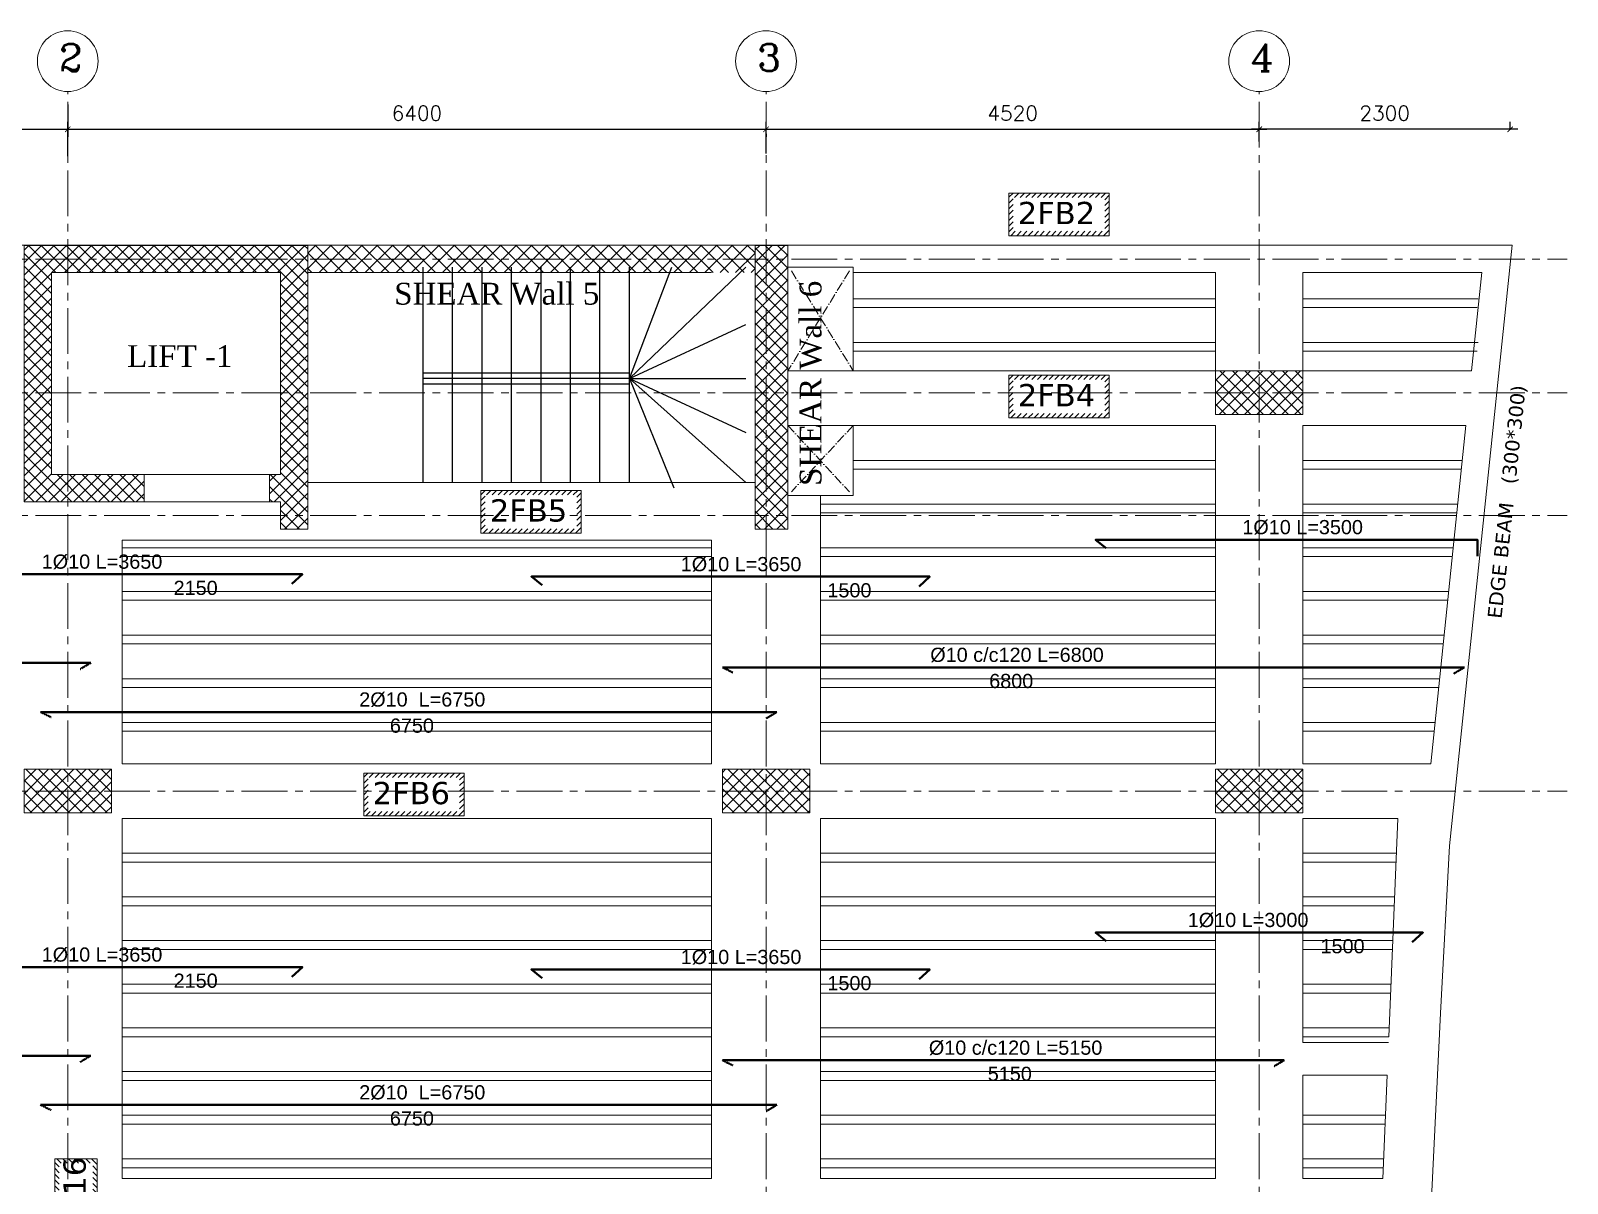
# Model space of a CAD drawing. Header units: inches. Extents: x -26151 to 62940, y -10194 to 246332.
# Drawn here: x 21110 to 22518, y 118992 to 120048 of the extents above; entities that cross this region are included whole.
import ezdxf

# ---------------------------------------------------------------- set-up
doc = ezdxf.new("R2010")
doc.units = ezdxf.units.IN
doc.header["$LTSCALE"] = 0.7
doc.header["$MEASUREMENT"] = 0
for name, pattern in [('ACAD_ISO10W100', [18, 12, -3, 0, -3]), ('CENTER2', [1.125, 0.75, -0.125, 0.125, -0.125]), ('DASHED2', [0.375, 0.25, -0.125])]:
    doc.linetypes.add(name, pattern=pattern)
doc.layers.get('0').update_dxf_attribs({"lineweight": 13})
doc.layers.get('Defpoints').update_dxf_attribs({"lineweight": 5})
for name, color, linetype, lineweight in [('axis', 254, 'ACAD_ISO10W100', 9), ('BEAM', 5, 'Continuous', 0), ('COLUMN', 4, 'Continuous', 20), ('dim', 1, 'Continuous', 25), ('hach', 9, 'Continuous', 9), ('hach 1', 254, 'Continuous', 9), ('hatch', 9, 'Continuous', 9), ('TEXT', 3, 'Continuous', 25), ('top renforcment', 7, 'Continuous', 40)]:
    doc.layers.add(name, color=color, linetype=linetype, lineweight=lineweight)
doc.layers.add('FURNITURE', color=4, linetype='Continuous')
doc.styles.add('100', font='romans.shx', dxfattribs={"height": 13.5})
doc.styles.add('GENERATED_STYLE_4', font='verdanai.ttf')
doc.styles.add('QW', font='times.ttf', dxfattribs={"height": 15})
doc.styles.add('romanc', font='verdana.ttf', dxfattribs={"height": 250})
doc.styles.get("Standard").update_dxf_attribs({"font": 'arial.ttf', "height": 13})
doc.dimstyles.new('abr100', dxfattribs={"dimtxt": 15, "dimasz": 5, "dimexe": 7, "dimexo": 7, "dimgap": 8, "dimtad": 1, "dimdec": 0, "dimlfac": 10, "dimzin": 4, "dimdsep": 46, "dimtxsty": '100', "dimblk": 'ARCHTICK', "dimcen": 0.09, "dimdle": 7, "dimclrd": 1, "dimclre": 8, "dimclrt": 2, "dimadec": 0, "dimazin": 1, "dimtfac": 1, "dimtdec": 0, "dimtix": 1, "dimtofl": 0, "dimtmove": 0, "dimatfit": 3, "dimldrblk": 'ARCHTICK', "dimfxl": 0, "dimtolj": 1, "dimtzin": 0, "dimlwd": -1, "dimlwe": -1, "dimarcsym": 0})
doc.dimstyles.get("Standard").update_dxf_attribs({"dimtxt": 13, "dimasz": 5, "dimexe": 0.18, "dimexo": 0.0625, "dimgap": 6, "dimtad": 1, "dimdec": 0, "dimlfac": 10, "dimzin": 0, "dimdsep": 46, "dimtxsty": 'Standard', "dimblk": 'ARCHTICK', "dimcen": 0.09, "dimse1": 1, "dimse2": 1, "dimclrd": 1, "dimclre": 7, "dimclrt": 3, "dimadec": 0, "dimazin": 0, "dimtfac": 1, "dimtdec": 0, "dimtix": 1, "dimtofl": 0, "dimtmove": 0, "dimatfit": 3, "dimldrblk": 'ARCHTICK', "dimfxl": 0, "dimtolj": 1, "dimtzin": 0, "dimarcsym": 0})
pattern_1 = [(45, (-441416.3075, -142662.6286), (-5.7452426, 5.7452426), []), (135, (-441416.3075, -142662.6286), (-5.7452426, -5.7452426), [])]

# ---------------------------------------------------------------- blocks, each defined once
blk = doc.blocks.new('_ArchTick')
at = {"color": 0, "linetype": 'ByBlock', "lineweight": 0, "const_width": 0.15}
blk.add_lwpolyline([(-0.5, -0.5), (0.5, 0.5)], dxfattribs=at)
blk = doc.blocks.new('*D419')
at = {"layer": 'Defpoints', "color": 0, "transparency": 16777216}
for p in [(21143.9, 119957.4), (20691.9, 119936.5), (21143.9, 119925.7)]:
    blk.add_point(p, dxfattribs=at)
at = {"layer": 'dim', "color": 8, "transparency": 16777216}
for p, q in [((20691.9, 119943.5), (20691.9, 119964.4)), ((21143.9, 119932.7), (21143.9, 119964.4))]:
    blk.add_line(p, q, dxfattribs=at)
at = {"layer": 'dim', "color": 1, "transparency": 16777216}
blk.add_line((20684.9, 119957.4), (21150.9, 119957.4), dxfattribs=at)
at = {"layer": 'dim', "color": 1, "transparency": 16777216, "xscale": 5, "yscale": 5, "zscale": 5, "rotation": 180}
blk.add_blockref('_ArchTick', (20691.9, 119957.4), dxfattribs=at)
at = {"layer": 'dim', "color": 1, "transparency": 16777216, "xscale": 5, "yscale": 5, "zscale": 5}
blk.add_blockref('_ArchTick', (21143.9, 119957.4), dxfattribs=at)
at = {"layer": 'dim', "color": 2, "transparency": 16777216, "insert": (20917.9, 119972.1), "char_height": 13.5, "attachment_point": 5, "style": '100'}
blk.add_mtext('\\A1;4520', dxfattribs=at)
blk = doc.blocks.new('*D420')
at = {"layer": 'Defpoints', "color": 0, "transparency": 16777216}
for p in [(21783.9, 119960.4), (22235.9, 119957.4), (22235.9, 119939.1)]:
    blk.add_point(p, dxfattribs=at)
at = {"layer": 'dim', "color": 8, "transparency": 16777216}
for p, q in [((22235.9, 119946.1), (22235.9, 119964.4)), ((21783.9, 119953.4), (21783.9, 119950.4))]:
    blk.add_line(p, q, dxfattribs=at)
at = {"layer": 'dim', "color": 1, "transparency": 16777216}
blk.add_line((21776.9, 119957.4), (22242.9, 119957.4), dxfattribs=at)
at = {"layer": 'dim', "color": 1, "transparency": 16777216, "xscale": 5, "yscale": 5, "zscale": 5, "rotation": 180}
blk.add_blockref('_ArchTick', (21783.9, 119957.4), dxfattribs=at)
at = {"layer": 'dim', "color": 1, "transparency": 16777216, "xscale": 5, "yscale": 5, "zscale": 5}
blk.add_blockref('_ArchTick', (22235.9, 119957.4), dxfattribs=at)
at = {"layer": 'dim', "color": 2, "transparency": 16777216, "insert": (22009.9, 119972.1), "char_height": 13.5, "attachment_point": 5, "style": '100'}
blk.add_mtext('\\A1;4520', dxfattribs=at)
blk = doc.blocks.new('*D442')
at = {"layer": 'Defpoints', "color": 0, "transparency": 16777216}
for p in [(21143.9, 119987), (21783.9, 119957.4), (21783.9, 119928.3)]:
    blk.add_point(p, dxfattribs=at)
at = {"layer": 'dim', "color": 8, "transparency": 16777216}
for p, q in [((21143.9, 119980), (21143.9, 119950.4)), ((21783.9, 119935.3), (21783.9, 119964.4))]:
    blk.add_line(p, q, dxfattribs=at)
at = {"layer": 'dim', "color": 1, "transparency": 16777216}
blk.add_line((21136.9, 119957.4), (21790.9, 119957.4), dxfattribs=at)
at = {"layer": 'dim', "color": 1, "transparency": 16777216, "xscale": 5, "yscale": 5, "zscale": 5, "rotation": 180}
blk.add_blockref('_ArchTick', (21143.9, 119957.4), dxfattribs=at)
at = {"layer": 'dim', "color": 1, "transparency": 16777216, "xscale": 5, "yscale": 5, "zscale": 5}
blk.add_blockref('_ArchTick', (21783.9, 119957.4), dxfattribs=at)
at = {"layer": 'dim', "color": 2, "transparency": 16777216, "insert": (21463.9, 119972.1), "char_height": 13.5, "attachment_point": 5, "style": '100'}
blk.add_mtext('\\A1;6400', dxfattribs=at)
blk = doc.blocks.new('*D443')
at = {"layer": 'Defpoints', "color": 0, "transparency": 16777216}
for p in [(20519.9, 119083.4, -19467.6), (21164.9, 119083.4, -59863), (21164.9, 119083.4)]:
    blk.add_point(p, dxfattribs=at)
at = {"layer": 'TEXT', "color": 3, "transparency": 16777216, "insert": (20890.7, 119096.1), "char_height": 13, "attachment_point": 5}
blk.add_mtext('\\A1;6450', dxfattribs=at)
blk = doc.blocks.new('*D444')
at = {"layer": 'Defpoints', "color": 0, "transparency": 16777216}
for p in [(20519.9, 119108.6), (21164.9, 119108.6, -19467.6), (21164.9, 119106.9)]:
    blk.add_point(p, dxfattribs=at)
at = {"layer": 'TEXT', "color": 3, "transparency": 16777216, "insert": (20900.2, 119119.9), "char_height": 13, "attachment_point": 5}
blk.add_mtext('\\A1;2%%C10  L=6450', dxfattribs=at)
blk = doc.blocks.new('*D445')
at = {"layer": 'Defpoints', "color": 0, "transparency": 16777216}
for p in [(21118.9, 119038.4, -19467.6), (21793.9, 119038.4, -59863), (21793.9, 119038.4)]:
    blk.add_point(p, dxfattribs=at)
at = {"layer": 'TEXT', "color": 3, "transparency": 16777216, "insert": (21459.3, 119051.1), "char_height": 13, "attachment_point": 5}
blk.add_mtext('\\A1;6750', dxfattribs=at)
blk = doc.blocks.new('*D446')
at = {"layer": 'Defpoints', "color": 0, "transparency": 16777216}
for p in [(21118.9, 119063.6), (21793.9, 119063.6, -19467.6), (21793.9, 119061.9)]:
    blk.add_point(p, dxfattribs=at)
at = {"layer": 'TEXT', "color": 3, "transparency": 16777216, "insert": (21468.8, 119074.9), "char_height": 13, "attachment_point": 5}
blk.add_mtext('\\A1;2%%C10  L=6750', dxfattribs=at)
blk = doc.blocks.new('*D447')
at = {"layer": 'Defpoints', "color": 0, "transparency": 16777216}
for p in [(21743.9, 119079.3, -19467.6), (22258.9, 119079.3, -79330.7), (22258.9, 119079.3)]:
    blk.add_point(p, dxfattribs=at)
at = {"layer": 'TEXT', "color": 3, "transparency": 16777216, "insert": (22007.3, 119092), "char_height": 13, "attachment_point": 5}
blk.add_mtext('\\A1;5150', dxfattribs=at)
blk = doc.blocks.new('*D448')
at = {"layer": 'Defpoints', "color": 0, "transparency": 16777216}
for p in [(21743.9, 119104.5), (22258.9, 119104.5, -38935.3), (22258.9, 119102.8)]:
    blk.add_point(p, dxfattribs=at)
at = {"layer": 'TEXT', "color": 3, "transparency": 16777216, "insert": (22012.6, 119115.8), "char_height": 13, "attachment_point": 5}
blk.add_mtext('\\A1;%%C10 c/c120 L=5150', dxfattribs=at)
blk = doc.blocks.new('*D449')
at = {"layer": 'Defpoints', "color": 0, "transparency": 16777216}
for p in [(21143.9, 119164.7, -26473), (21358.9, 119164.7, -40395.4), (21358.9, 119164.7)]:
    blk.add_point(p, dxfattribs=at)
at = {"layer": 'TEXT', "color": 3, "transparency": 16777216, "insert": (21261.1, 119177.3), "char_height": 13, "attachment_point": 5}
blk.add_mtext('\\A1;2150', dxfattribs=at)
blk = doc.blocks.new('*D450')
at = {"layer": 'Defpoints', "color": 0, "transparency": 16777216}
for p in [(20993.9, 119189.8), (21358.9, 119189.8), (21358.9, 119188.1)]:
    blk.add_point(p, dxfattribs=at)
at = {"layer": 'TEXT', "color": 3, "transparency": 16777216, "insert": (21175.3, 119201.1), "char_height": 13, "attachment_point": 5}
blk.add_mtext('\\A1;1%%C10 L=3650', dxfattribs=at)
blk = doc.blocks.new('*D451')
at = {"layer": 'Defpoints', "color": 0, "transparency": 16777216}
for p in [(21783.9, 119162.5, -26473), (21933.9, 119162.5, -40395.4), (21933.9, 119162.5)]:
    blk.add_point(p, dxfattribs=at)
at = {"layer": 'TEXT', "color": 3, "transparency": 16777216, "insert": (21860.3, 119175.1), "char_height": 13, "attachment_point": 5}
blk.add_mtext('\\A1;1500', dxfattribs=at)
blk = doc.blocks.new('*D452')
at = {"layer": 'Defpoints', "color": 0, "transparency": 16777216}
for p in [(21568.9, 119187.6), (21933.9, 119187.6), (21933.9, 119185.9)]:
    blk.add_point(p, dxfattribs=at)
at = {"layer": 'TEXT', "color": 3, "transparency": 16777216, "insert": (21761, 119198.9), "char_height": 13, "attachment_point": 5}
blk.add_mtext('\\A1;1%%C10 L=3650', dxfattribs=at)
blk = doc.blocks.new('*D454')
at = {"layer": 'Defpoints', "color": 0, "transparency": 16777216}
for p in [(22235.9, 119196.3, -26473), (22385.9, 119196.3, -40395.4), (22385.9, 119196.3)]:
    blk.add_point(p, dxfattribs=at)
at = {"layer": 'TEXT', "color": 3, "transparency": 16777216, "insert": (22312.3, 119208.9), "char_height": 13, "attachment_point": 5}
blk.add_mtext('\\A1;1500', dxfattribs=at)
blk = doc.blocks.new('*D455')
at = {"layer": 'Defpoints', "color": 0, "transparency": 16777216}
for p in [(22085.9, 119221.5), (22385.9, 119221.5), (22385.9, 119219.8)]:
    blk.add_point(p, dxfattribs=at)
at = {"layer": 'TEXT', "color": 3, "transparency": 16777216, "insert": (22225.7, 119232.8), "char_height": 13, "attachment_point": 5}
blk.add_mtext('\\A1;1%%C10 L=3000', dxfattribs=at)
blk = doc.blocks.new('*D468')
at = {"layer": 'Defpoints', "color": 0, "transparency": 16777216}
for p in [(20494.9, 119443.4, -19467.6), (21164.9, 119443.4, -59863), (21164.9, 119443.4)]:
    blk.add_point(p, dxfattribs=at)
at = {"layer": 'TEXT', "color": 3, "transparency": 16777216, "insert": (20865.7, 119456), "char_height": 13, "attachment_point": 5}
blk.add_mtext('\\A1;6700', dxfattribs=at)
blk = doc.blocks.new('*D469')
at = {"layer": 'Defpoints', "color": 0, "transparency": 16777216}
for p in [(20494.9, 119468.5), (21164.9, 119468.5, -19467.6), (21164.9, 119466.8)]:
    blk.add_point(p, dxfattribs=at)
at = {"layer": 'TEXT', "color": 3, "transparency": 16777216, "insert": (20875.2, 119479.8), "char_height": 13, "attachment_point": 5}
blk.add_mtext('\\A1;2%%C10  L=6700', dxfattribs=at)
blk = doc.blocks.new('*D470')
at = {"layer": 'Defpoints', "color": 0, "transparency": 16777216}
for p in [(21118.9, 119398.4, -19467.6), (21793.9, 119398.4, -59863), (21793.9, 119398.4)]:
    blk.add_point(p, dxfattribs=at)
at = {"layer": 'TEXT', "color": 3, "transparency": 16777216, "insert": (21459.3, 119411), "char_height": 13, "attachment_point": 5}
blk.add_mtext('\\A1;6750', dxfattribs=at)
blk = doc.blocks.new('*D471')
at = {"layer": 'Defpoints', "color": 0, "transparency": 16777216}
for p in [(21118.9, 119423.5), (21793.9, 119423.5, -19467.6), (21793.9, 119421.8)]:
    blk.add_point(p, dxfattribs=at)
at = {"layer": 'TEXT', "color": 3, "transparency": 16777216, "insert": (21468.8, 119434.8), "char_height": 13, "attachment_point": 5}
blk.add_mtext('\\A1;2%%C10  L=6750', dxfattribs=at)
blk = doc.blocks.new('*D472')
at = {"layer": 'Defpoints', "color": 0, "transparency": 16777216}
for p in [(21743.9, 119439.3, -19467.6), (22423.9, 119439.3, -79330.7), (22423.9, 119439.3)]:
    blk.add_point(p, dxfattribs=at)
at = {"layer": 'TEXT', "color": 3, "transparency": 16777216, "insert": (22008.6, 119451.9), "char_height": 13, "attachment_point": 5}
blk.add_mtext('\\A1;6800', dxfattribs=at)
blk = doc.blocks.new('*D473')
at = {"layer": 'Defpoints', "color": 0, "transparency": 16777216}
for p in [(21743.9, 119464.4), (22423.9, 119464.4, -38935.3), (22423.9, 119462.7)]:
    blk.add_point(p, dxfattribs=at)
at = {"layer": 'TEXT', "color": 3, "transparency": 16777216, "insert": (22013.9, 119475.7), "char_height": 13, "attachment_point": 5}
blk.add_mtext('\\A1;%%C10 c/c120 L=6800', dxfattribs=at)
blk = doc.blocks.new('*D474')
at = {"layer": 'Defpoints', "color": 0, "transparency": 16777216}
for p in [(21143.9, 119524.6, -26473), (21358.9, 119524.6, -40395.4), (21358.9, 119524.6)]:
    blk.add_point(p, dxfattribs=at)
at = {"layer": 'TEXT', "color": 3, "transparency": 16777216, "insert": (21261.1, 119537.2), "char_height": 13, "attachment_point": 5}
blk.add_mtext('\\A1;2150', dxfattribs=at)
blk = doc.blocks.new('*D475')
at = {"layer": 'Defpoints', "color": 0, "transparency": 16777216}
for p in [(20993.9, 119549.8), (21358.9, 119549.8), (21358.9, 119548.1)]:
    blk.add_point(p, dxfattribs=at)
at = {"layer": 'TEXT', "color": 3, "transparency": 16777216, "insert": (21175.3, 119561.1), "char_height": 13, "attachment_point": 5}
blk.add_mtext('\\A1;1%%C10 L=3650', dxfattribs=at)
blk = doc.blocks.new('*D476')
at = {"layer": 'Defpoints', "color": 0, "transparency": 16777216}
for p in [(21783.9, 119522.4, -26473), (21933.9, 119522.4, -40395.4), (21933.9, 119522.4)]:
    blk.add_point(p, dxfattribs=at)
at = {"layer": 'TEXT', "color": 3, "transparency": 16777216, "insert": (21860.3, 119535), "char_height": 13, "attachment_point": 5}
blk.add_mtext('\\A1;1500', dxfattribs=at)
blk = doc.blocks.new('*D477')
at = {"layer": 'Defpoints', "color": 0, "transparency": 16777216}
for p in [(21568.9, 119547.5), (21933.9, 119547.5), (21933.9, 119545.8)]:
    blk.add_point(p, dxfattribs=at)
at = {"layer": 'TEXT', "color": 3, "transparency": 16777216, "insert": (21761, 119558.8), "char_height": 13, "attachment_point": 5}
blk.add_mtext('\\A1;1%%C10 L=3650', dxfattribs=at)
blk = doc.blocks.new('*D479')
at = {"layer": 'Defpoints', "color": 0, "transparency": 16777216}
for p in [(22085.9, 119581.4), (22435.9, 119581.4), (22435.9, 119579.7)]:
    blk.add_point(p, dxfattribs=at)
at = {"layer": 'TEXT', "color": 3, "transparency": 16777216, "insert": (22275.7, 119592.7), "char_height": 13, "attachment_point": 5}
blk.add_mtext('\\A1;1%%C10 L=3500', dxfattribs=at)
blk = doc.blocks.new('*D767')
at = {"layer": 'Defpoints', "color": 0, "transparency": 16777216}
for p in [(22235.9, 119957.4), (22465.9, 119950), (22235.9, 119939.1)]:
    blk.add_point(p, dxfattribs=at)
at = {"layer": 'dim', "color": 8, "transparency": 16777216}
for p, q in [((22235.9, 119946.1), (22235.9, 119964.4)), ((22465.9, 119957), (22465.9, 119964.4))]:
    blk.add_line(p, q, dxfattribs=at)
at = {"layer": 'dim', "color": 1, "transparency": 16777216}
blk.add_line((22472.9, 119957.4), (22228.9, 119957.4), dxfattribs=at)
at = {"layer": 'dim', "color": 1, "transparency": 16777216, "xscale": 5, "yscale": 5, "zscale": 5, "rotation": 180}
blk.add_blockref('_ArchTick', (22235.9, 119957.4), dxfattribs=at)
at = {"layer": 'dim', "color": 1, "transparency": 16777216, "xscale": 5, "yscale": 5, "zscale": 5}
blk.add_blockref('_ArchTick', (22465.9, 119957.4), dxfattribs=at)
at = {"layer": 'dim', "color": 2, "transparency": 16777216, "insert": (22350.9, 119972.1), "char_height": 13.5, "attachment_point": 5, "style": '100'}
blk.add_mtext('\\A1;2300', dxfattribs=at)

msp = doc.modelspace()

# ---------------------------------------------------------------- hatches: boundary and pattern name
at = {"layer": 'hach 1', "linetype": 'ByBlock'}
h = msp.add_hatch(dxfattribs=at)
h.set_pattern_fill('ANSI31', color=256, scale=30, style=0)
h.set_pattern_definition([(45, (34463.804, 220.7946), (-2.65165043, 2.65165043), [])])
h.paths.add_polyline_path([(22098.35, 119898.96), (22006.41, 119898.96), (22006.41, 119859.96), (22098.35, 119859.96)])
h.paths.add_polyline_path([(22094.35, 119894.96), (22094.35, 119863.96), (22010.41, 119863.96), (22010.41, 119894.96)], flags=16)
h = msp.add_hatch(dxfattribs=at)
h.set_pattern_fill('ANSI31', color=256, scale=30, style=0)
h.set_pattern_definition([(45, (34463.804, 53.9038), (-2.65165043, 2.65165043), [])])
h.paths.add_polyline_path([(22098.35, 119732.07), (22006.41, 119732.07), (22006.41, 119693.07), (22098.35, 119693.07)])
h.paths.add_polyline_path([(22094.35, 119728.07), (22094.35, 119697.07), (22010.41, 119697.07), (22010.41, 119728.07)], flags=16)
h = msp.add_hatch(dxfattribs=at)
h.set_pattern_fill('ANSI31', color=256, scale=30, style=0)
h.set_pattern_definition([(45, (33979.9587, -51.693), (-2.65165043, 2.65165043), [])])
h.paths.add_polyline_path([(21614.51, 119626.47), (21522.56, 119626.47), (21522.56, 119587.47), (21614.51, 119587.47)])
h.paths.add_polyline_path([(21610.51, 119622.47), (21610.51, 119591.47), (21526.56, 119591.47), (21526.56, 119622.47)], flags=16)
h = msp.add_hatch(dxfattribs=at)
h.set_pattern_fill('ANSI31', color=256, scale=30, style=0)
h.set_pattern_definition([(45, (33872.5114, -310.6176), (-2.65165043, 2.65165043), [])])
h.paths.add_polyline_path([(21507.06, 119367.55), (21415.11, 119367.55), (21415.11, 119328.55), (21507.06, 119328.55)])
h.paths.add_polyline_path([(21503.06, 119363.55), (21503.06, 119332.55), (21419.11, 119332.55), (21419.11, 119363.55)], flags=16)
h = msp.add_hatch(dxfattribs=at)
h.set_pattern_fill('ANSI31', color=256, scale=30, angle=90, style=0)
h.set_pattern_definition([(135, (140810.06, 131379.532), (-2.65165043, -2.65165043), [])])
h.paths.add_polyline_path([(21131.89, 119014.08), (21131.89, 118922.14), (21170.89, 118922.14), (21170.89, 119014.08)])
h.paths.add_polyline_path([(21135.89, 119010.08), (21166.89, 119010.08), (21166.89, 118926.14), (21135.89, 118926.14)], flags=16)
at = {"layer": 'hatch', "ltscale": 0.5}
h = msp.add_hatch(dxfattribs=at)
h.set_pattern_fill('NET', color=256, scale=80, angle=45, style=0)
h.set_pattern_definition([(45, (-441416.307, -142697.629), (-7.07106781, 7.07106781), []), (135, (-441416.307, -142697.629), (-7.07106781, -7.07106781), [])])
h.paths.add_polyline_path([(21582.14, 119851.08), (21512.15, 119851.08), (21512.15, 119838.58), (21582.14, 119838.58)])
h.paths.add_polyline_path([(21582.14, 119838.58), (21512.15, 119838.58), (21512.15, 119826.08), (21582.14, 119826.08)])
h.paths.add_polyline_path([(21698.72, 119838.58), (21582.14, 119838.58), (21582.14, 119826.08), (21698.72, 119826.08)])
h.paths.add_polyline_path([(21773.88, 119851.08), (21582.14, 119851.08), (21582.14, 119838.58), (21698.72, 119838.58), (21773.88, 119838.58)])
h.paths.add_polyline_path([(21773.88, 119838.58), (21698.72, 119838.58), (21698.72, 119826.08), (21743.88, 119826.08), (21773.88, 119826.08)])
h.paths.add_polyline_path([(21621.86, 119837.81), (21621.86, 119870.75), (21604.98, 119870.75), (21604.98, 119837.81)], flags=9)
h.paths.add_polyline_path([(21671.32, 119839.07), (21671.32, 119873.09), (21654.45, 119873.09), (21654.45, 119839.07)], flags=9)
h.paths.add_polyline_path([(21363.78, 119838.58), (21363.78, 119826.08), (21512.15, 119826.08), (21512.15, 119838.58)])
h.paths.add_polyline_path([(21363.78, 119851.08), (21363.78, 119838.58), (21512.15, 119838.58), (21512.15, 119851.08)])
h = msp.add_hatch(dxfattribs=at)
h.set_pattern_fill('NET', color=256, scale=65, angle=45, style=0)
h.set_pattern_definition([(45, (-408986.5, -142804.396), (-5.7452426, 5.7452426), []), (135, (-408986.5, -142804.396), (-5.7452426, -5.7452426), [])])
h.paths.add_polyline_path([(21363.88, 119591.08), (21363.88, 119851.08), (21103.88, 119851.08), (21103.88, 119616.08), (21213.88, 119616.08), (21213.88, 119641.08), (21128.88, 119641.08), (21128.88, 119826.08), (21338.88, 119826.08), (21338.88, 119641.08), (21328.88, 119641.08), (21328.88, 119616.08), (21338.88, 119616.08), (21338.88, 119591.08)])
h = msp.add_hatch(dxfattribs=at)
h.set_pattern_fill('NET', color=256, scale=65, angle=45, style=0)
h.set_pattern_definition([(45, (25911.362, -606.979), (-5.7452426, 5.7452426), []), (135, (25911.362, -606.979), (-5.7452426, -5.7452426), [])])
h.paths.add_polyline_path([(21803.86, 119851.03), (21803.86, 119591.03), (21773.86, 119591.03), (21773.86, 119851.03)])
h = msp.add_hatch(dxfattribs=at)
h.set_pattern_fill('NET', color=256, scale=65, angle=45, style=0)
h.set_pattern_definition([(45, (-441404.3075, -142697.6286), (-5.7452426, 5.7452426), []), (135, (-441404.3075, -142697.6286), (-5.7452426, -5.7452426), [])])
h.paths.add_polyline_path([(22195.88, 119736.08), (22275.88, 119736.08), (22275.88, 119696.08), (22195.88, 119696.08)])
h = msp.add_hatch(dxfattribs=at)
h.set_pattern_fill('NET', color=256, scale=65, angle=45, style=0)
h.set_pattern_definition(pattern_1)
h.paths.add_polyline_path([(21103.88, 119371.08), (21183.88, 119371.08), (21183.88, 119331.08), (21103.88, 119331.08)])
h = msp.add_hatch(dxfattribs=at)
h.set_pattern_fill('NET', color=256, scale=65, angle=45, style=0)
h.set_pattern_definition(pattern_1)
h.paths.add_polyline_path([(21743.88, 119371.08), (21823.88, 119371.08), (21823.88, 119331.08), (21743.88, 119331.08)])
h = msp.add_hatch(dxfattribs=at)
h.set_pattern_fill('NET', color=256, scale=65, angle=45, style=0)
h.set_pattern_definition([(45, (-441404.3075, -142662.6286), (-5.7452426, 5.7452426), []), (135, (-441404.3075, -142662.6286), (-5.7452426, -5.7452426), [])])
h.paths.add_polyline_path([(22195.88, 119371.08), (22275.88, 119371.08), (22275.88, 119331.08), (22195.88, 119331.08)])

# ---------------------------------------------------------------- linework, layer by layer
at = {"lineweight": 20}
for p, q in [((21328.88, 119641.08), (21213.88, 119641.08)), ((21328.88, 119616.08), (21213.88, 119616.08))]:
    msp.add_line(p, q, dxfattribs=at)
for centre in [(21143.87, 120019.84), (21783.87, 120019.84), (22235.87, 120019.84)]:
    msp.add_ellipse(centre, major_axis=(-0.02, 27.86), ratio=1, start_param=4.7118466, end_param=10.9950319, dxfattribs=at)
at = {"layer": 'axis', "linetype": 'CENTER2', "ltscale": 80}
for p, q in [((21143.88, 116601.69), (21143.88, 119991.98)), ((21783.88, 116601.69), (21783.88, 119991.98)), ((22235.88, 116601.69), (22235.88, 119991.98)), ((20358.19, 119838.58), (22518.23, 119838.58)), ((20358.19, 119716.08), (22518.23, 119716.08)), ((20358.19, 119603.58), (22518.23, 119603.58)), ((20358.19, 119351.08), (22518.23, 119351.08))]:
    msp.add_line(p, q, dxfattribs=at)
at = {"layer": 'axis'}
for p, q in [((21860.25, 119827.64), (21803.88, 119736.08)), ((21807.18, 119827.64), (21863.88, 119736.08)), ((21803.88, 119686.08), (21860.25, 119625.26)), ((21863.88, 119686.08), (21807.18, 119625.26))]:
    msp.add_line(p, q, dxfattribs=at)
at = {"layer": 'BEAM', "linetype": 'Continuous'}
for p, q in [((21128.88, 119826.08), (21313.88, 119826.08)), ((21363.78, 119826.08), (21733.88, 119826.08)), ((21398.88, 119826.08), (21733.88, 119826.08)), ((21863.88, 119826.08), (22195.88, 119826.08)), ((22195.88, 119736.08), (22195.88, 119826.08)), ((22275.88, 119736.08), (22275.88, 119826.08)), ((22275.88, 119826.08), (22439.86, 119826.08)), ((22195.88, 119736.08), (21803.88, 119736.08)), ((22430.5, 119736.08), (22275.88, 119736.08)), ((22195.88, 119686.08), (21803.88, 119686.08)), ((22195.88, 119376.08), (22195.88, 119686.08)), ((22425.29, 119686.08), (22275.88, 119686.08)), ((22275.88, 119376.08), (22275.88, 119686.08)), ((21363.88, 119633.89), (21773.88, 119633.89)), ((21833.88, 119621.82), (21833.88, 119376.08)), ((21193.88, 119616.08), (21313.88, 119616.08)), ((21193.88, 119376.08), (21193.88, 119581.08)), ((21193.88, 119581.08), (21733.88, 119581.08)), ((21733.88, 119581.08), (21733.88, 119376.08)), ((21193.88, 119376.08), (21733.88, 119376.08)), ((21833.88, 119376.08), (22195.88, 119376.08)), ((22275.88, 119376.08), (22393.04, 119376.08)), ((21193.88, 119326.08), (21733.88, 119326.08)), ((21193.88, 118996.08), (21193.88, 119326.08)), ((21733.88, 119326.08), (21733.88, 118996.08)), ((21833.88, 119326.08), (22195.88, 119326.08)), ((21833.88, 119326.08), (21833.88, 118996.08)), ((22195.88, 118996.08), (22195.88, 119326.08)), ((22275.88, 119326.08), (22363.08, 119326.08)), ((22275.88, 119120.79), (22275.88, 119326.08)), ((22354.45, 119120.79), (22275.88, 119120.79)), ((22275.88, 118996.08), (22275.88, 119090.79)), ((22353.19, 119090.79), (22275.88, 119090.79)), ((22275.88, 118996.08), (22275.88, 119013.78)), ((21193.88, 118996.08), (21733.88, 118996.08)), ((22195.88, 118996.08), (21833.88, 118996.08)), ((22349.21, 118996.08), (22275.88, 118996.08))]:
    msp.add_line(p, q, dxfattribs=at)
for points in [[(20487.3, 119545.8), (20464.04, 119851.26), (22467.62, 119851.27), (22410.37, 119301.09), (22401.92, 119147.66), (22375.43, 118601.08), (22377.84, 118040.37), (22393.24, 117666.09)], [(21803.88, 119851.25), (21803.88, 119831.25), (21863.88, 119831.25), (21863.88, 119736.08)], [(21863.88, 119686.08), (21863.88, 119621.82), (21803.88, 119621.82), (21803.88, 119831.25)], [(22275.88, 119826.26), (22439.88, 119826.26), (22430.5, 119736.08)], [(22430.5, 119736.08), (22439.86, 119826.08)], [(22393.04, 119376.08), (22425.29, 119686.08)], [(22425.29, 119686.08), (22393.04, 119376.08)], [(22363.08, 119326.08), (22354.68, 119126.08)], [(22353.19, 119090.79), (22349.21, 118996.08)]]:
    msp.add_lwpolyline(points, dxfattribs=at)
at = {"layer": 'COLUMN'}
msp.add_lwpolyline([(21363.88, 119591.08), (21363.88, 119851.08), (21103.88, 119851.08), (21103.88, 119616.08), (21213.88, 119616.08), (21213.88, 119641.08), (21128.88, 119641.08), (21128.88, 119826.08), (21338.88, 119826.08), (21338.88, 119641.08), (21338.88, 119641.08), (21328.88, 119641.08), (21328.88, 119616.08), (21338.88, 119616.08), (21338.88, 119591.08), (21363.88, 119591.08), (21363.88, 119591.08)], dxfattribs=at)
for points in [[(21803.88, 119851.08), (21803.88, 119591.08), (21773.88, 119591.08), (21773.88, 119851.08)], [(22195.88, 119736.08), (22275.88, 119736.08), (22275.88, 119696.08), (22195.88, 119696.08)], [(21103.88, 119371.08), (21183.88, 119371.08), (21183.88, 119331.08), (21103.88, 119331.08)], [(21743.88, 119371.08), (21823.88, 119371.08), (21823.88, 119331.08), (21743.88, 119331.08)], [(22195.88, 119371.08), (22275.88, 119371.08), (22275.88, 119331.08), (22195.88, 119331.08)]]:
    msp.add_lwpolyline(points, close=True, dxfattribs=at)
at = {"layer": 'FURNITURE', "ltscale": 3}
for p, q in [((21469.64, 119633.89), (21469.64, 119831.25)), ((21496.64, 119633.89), (21496.64, 119831.25)), ((21523.64, 119633.89), (21523.64, 119831.25)), ((21550.64, 119633.89), (21550.64, 119831.25)), ((21577.64, 119633.89), (21577.64, 119831.25)), ((21604.64, 119633.89), (21604.64, 119831.25)), ((21631.64, 119633.89), (21631.64, 119831.25)), ((21658.64, 119633.89), (21658.64, 119831.25)), ((21765.5, 119831.25), (21658.64, 119729.04)), ((21658.64, 119729.04), (21697.57, 119831.25)), ((21658.64, 119729.04), (21765.5, 119778.43)), ((21658.64, 119734.04), (21469.64, 119734.04)), ((21658.64, 119729.04), (21469.64, 119729.04)), ((21658.64, 119724.04), (21469.64, 119724.04)), ((21658.64, 119729.04), (21765.5, 119729.04)), ((21765.5, 119633.89), (21658.64, 119729.04)), ((21658.64, 119729.04), (21765.5, 119679.65)), ((21658.64, 119729.04), (21699.47, 119628.89))]:
    msp.add_line(p, q, dxfattribs=at)
at = {"layer": 'hach', "linetype": 'ByBlock'}
for p, q in [((22195.88, 119802.08), (21863.88, 119802.08)), ((22195.88, 119794.08), (21863.88, 119794.08)), ((22436.53, 119802.08), (22275.88, 119802.08)), ((22435.7, 119794.08), (22275.88, 119794.08)), ((22195.88, 119762.08), (21863.88, 119762.08)), ((22436.53, 119762.08), (22275.88, 119762.08)), ((22195.88, 119754.08), (21863.88, 119754.08)), ((22435.7, 119754.08), (22275.88, 119754.08)), ((22195.88, 119654.08), (21863.88, 119654.08)), ((22421.96, 119654.08), (22275.88, 119654.08)), ((22195.88, 119646.08), (21863.88, 119646.08)), ((22421.13, 119646.08), (22275.88, 119646.08)), ((22195.88, 119614.08), (21833.88, 119614.08)), ((22195.88, 119606.08), (21833.88, 119606.08)), ((22417.8, 119614.08), (22275.88, 119614.08)), ((22416.97, 119606.08), (22275.88, 119606.08)), ((21733.88, 119574.08), (21193.88, 119574.08)), ((21733.88, 119566.08), (21193.88, 119566.08)), ((22195.88, 119574.08), (21833.88, 119574.08)), ((22195.88, 119566.08), (21833.88, 119566.08)), ((22413.64, 119574.08), (22275.88, 119574.08)), ((22412.81, 119566.08), (22275.88, 119566.08)), ((21733.88, 119534.08), (21193.88, 119534.08)), ((21733.88, 119526.08), (21193.88, 119526.08)), ((22195.88, 119534.08), (21833.88, 119534.08)), ((22195.88, 119526.08), (21833.88, 119526.08)), ((22409.48, 119534.08), (22275.88, 119534.08)), ((22408.64, 119526.08), (22275.88, 119526.08)), ((21733.88, 119494.08), (21193.88, 119494.08)), ((22195.88, 119494.08), (21833.88, 119494.08)), ((22405.31, 119494.08), (22275.88, 119494.08)), ((21733.88, 119486.08), (21193.88, 119486.08)), ((22195.88, 119486.08), (21833.88, 119486.08)), ((22404.48, 119486.08), (22275.88, 119486.08)), ((21733.88, 119454.08), (21193.88, 119454.08)), ((22195.88, 119454.08), (21833.88, 119454.08)), ((22401.15, 119454.08), (22275.88, 119454.08)), ((21733.88, 119446.08), (21193.88, 119446.08)), ((22195.88, 119446.08), (21833.88, 119446.08)), ((22400.32, 119446.08), (22275.88, 119446.08)), ((21733.88, 119414.08), (21193.88, 119414.08)), ((22195.88, 119414.08), (21833.88, 119414.08)), ((22396.99, 119414.08), (22275.88, 119414.08)), ((21733.88, 119406.08), (21193.88, 119406.08)), ((22195.88, 119406.08), (21833.88, 119406.08)), ((22396.16, 119406.08), (22275.88, 119406.08)), ((21733.88, 119294.08), (21193.88, 119294.08)), ((21733.88, 119286.08), (21193.88, 119286.08)), ((22195.88, 119294.08), (21833.88, 119294.08)), ((22195.88, 119286.08), (21833.88, 119286.08)), ((22361.73, 119294.08), (22275.88, 119294.08)), ((22361.4, 119286.08), (22275.88, 119286.08)), ((21733.88, 119254.08), (21193.88, 119254.08)), ((22195.88, 119254.08), (21833.88, 119254.08)), ((22360.05, 119254.08), (22275.88, 119254.08)), ((21733.88, 119246.08), (21193.88, 119246.08)), ((22195.88, 119246.08), (21833.88, 119246.08)), ((22359.72, 119246.08), (22275.88, 119246.08)), ((21733.88, 119214.08), (21193.88, 119214.08)), ((22195.88, 119214.08), (21833.88, 119214.08)), ((22358.37, 119214.08), (22275.88, 119214.08)), ((21733.88, 119206.08), (21193.88, 119206.08)), ((22195.88, 119206.08), (21833.88, 119206.08)), ((22358.04, 119206.08), (22275.88, 119206.08)), ((21733.88, 119174.08), (21193.88, 119174.08)), ((22195.88, 119174.08), (21833.88, 119174.08)), ((22356.69, 119174.08), (22275.88, 119174.08)), ((21733.88, 119166.08), (21193.88, 119166.08)), ((22195.88, 119166.08), (21833.88, 119166.08)), ((22356.36, 119166.08), (22275.88, 119166.08)), ((21733.88, 119134.08), (21193.88, 119134.08)), ((22195.88, 119134.08), (21833.88, 119134.08)), ((22355.01, 119134.08), (22275.88, 119134.08)), ((21733.88, 119126.08), (21193.88, 119126.08)), ((22195.88, 119126.08), (21833.88, 119126.08)), ((22354.68, 119126.08), (22275.88, 119126.08)), ((21733.88, 119094.08), (21193.88, 119094.08)), ((21733.88, 119086.08), (21193.88, 119086.08)), ((22195.88, 119094.08), (21833.88, 119094.08)), ((22195.88, 119086.08), (21833.88, 119086.08)), ((21733.88, 119054.08), (21193.88, 119054.08)), ((21733.88, 119046.08), (21193.88, 119046.08)), ((22195.88, 119054.08), (21833.88, 119054.08)), ((22195.88, 119046.08), (21833.88, 119046.08)), ((22351.65, 119054.08), (22275.88, 119054.08)), ((22351.31, 119046.08), (22275.88, 119046.08)), ((21733.88, 119014.08), (21193.88, 119014.08)), ((21733.88, 119006.08), (21193.88, 119006.08)), ((22195.88, 119014.08), (21833.88, 119014.08)), ((22195.88, 119006.08), (21833.88, 119006.08)), ((22349.97, 119014.08), (22275.88, 119014.08)), ((22349.63, 119006.08), (22275.88, 119006.08))]:
    msp.add_line(p, q, dxfattribs=at)
at = {"layer": 'hach 1', "linetype": 'ByBlock'}
for points in [[(22006.41, 119898.96), (22098.35, 119898.96), (22098.35, 119859.96), (22006.41, 119859.96)], [(22006.41, 119732.07), (22098.35, 119732.07), (22098.35, 119693.07), (22006.41, 119693.07)], [(21522.56, 119626.47), (21614.51, 119626.47), (21614.51, 119587.47), (21522.56, 119587.47)], [(21415.11, 119367.55), (21507.06, 119367.55), (21507.06, 119328.55), (21415.11, 119328.55)], [(21131.89, 118922.14), (21131.89, 119014.08), (21170.89, 119014.08), (21170.89, 118922.14)]]:
    msp.add_lwpolyline(points, close=True, dxfattribs=at)
at = {"layer": 'top renforcment', "color": 3}
for points, elevation in [([(22095.63, 119573.53), (22085.88, 119581.4), (22435.89, 119581.4), (22435.88, 119566.34)], -18919.03), ([(21003.63, 119541.92), (20993.89, 119549.79), (21358.89, 119549.79), (21349.15, 119540.91)], -18919.03), ([(21578.63, 119539.71), (21568.89, 119547.57), (21933.89, 119547.58), (21924.15, 119538.69)], -18919.03), ([(22095.63, 119213.61), (22085.88, 119221.48), (22385.89, 119221.48), (22376.14, 119212.6)], -13009.85), ([(21003.63, 119182), (20993.89, 119189.87), (21358.89, 119189.87), (21349.15, 119180.99)], -13009.85), ([(21578.63, 119179.79), (21568.89, 119187.66), (21933.89, 119187.66), (21924.15, 119178.78)], -13009.85)]:
    msp.add_lwpolyline(points, dxfattribs=dict(at, elevation=elevation))
at = {"layer": 'top renforcment', "color": 4, "linetype": 'DASHED2', "ltscale": 2}
for points, elevation in [([(20504.6, 119463.75), (20494.86, 119468.56), (21164.89, 119468.56), (21155.14, 119462.74)], -11818.36), ([(21753.59, 119459.65), (21743.85, 119464.45), (22423.89, 119464.46), (22414.14, 119458.64)], -11818.36), ([(21128.59, 119418.75), (21118.85, 119423.55), (21793.88, 119423.56), (21784.14, 119417.74)], -11818.36), ([(20529.6, 119103.84), (20519.86, 119108.64), (21164.89, 119108.64), (21155.14, 119102.82)], -5909.18), ([(21753.59, 119099.73), (21743.85, 119104.53), (22258.89, 119104.54), (22249.14, 119098.72)], -5909.18), ([(21128.59, 119058.83), (21118.85, 119063.64), (21793.88, 119063.64), (21784.14, 119057.82)], -5909.18)]:
    msp.add_lwpolyline(points, dxfattribs=dict(at, elevation=elevation))

# ---------------------------------------------------------------- texts
at = {"layer": 'TEXT', "color": 2, "style": 'romanc'}
for s, p in [('2FB2', (22014.61, 119870.53)), ('2FB4', (22014.61, 119703.64)), ('2FB5', (21530.76, 119598.04)), ('2FB6', (21423.32, 119339.12))]:
    msp.add_text(s, height=20.4, dxfattribs=at).set_placement(p)
at = {"layer": 'TEXT', "color": 7, "style": 'QW'}
for s, p in [('SHEAR Wall 5', (21443.12, 119796.79)), ('LIFT -1', (21198.33, 119739.63))]:
    msp.add_text(s, height=20, dxfattribs=at).set_placement(p)
msp.add_text('SHEAR Wall 6', height=20, rotation=90, dxfattribs=at).set_placement((21834.7, 119630.67))
at = {"layer": 'TEXT', "color": 2, "style": 'romanc'}
for s, height, rotation, p in [('EDGE BEAM   (300*300)', 13, 84.05948, (22457.94, 119508.65)), ('2FB16', 20.4, 90, (21160.33, 118927.34))]:
    msp.add_text(s, height=height, rotation=rotation, dxfattribs=at).set_placement(p)
at = {"layer": 'TEXT', "char_height": 25, "attachment_point": 1, "style": 'GENERATED_STYLE_4'}
for s, insert in [('{\\Fromanc|c0;2}', (21135.96, 120035.78)), ('{\\Fromanc|c0;3}', (21775.96, 120035.78)), ('{\\Fromanc|c0;4}', (22227.96, 120035.78))]:
    msp.add_mtext(s, dxfattribs=dict(at, insert=insert))

# ---------------------------------------------------------------- dimensions: what is measured, and where the dimension line sits
at = {"layer": 'dim'}
for base, p1, p2, picture, middle in [((21783.88, 119957.35), (21143.88, 119986.98), (21783.88, 119928.32), '*D442', (21463.88, 119972.1)), ((21143.88, 119957.35), (20691.88, 119936.47), (21143.88, 119925.69), '*D419', (20917.88, 119972.1)), ((22235.88, 119957.35), (21783.88, 119960.44), (22235.88, 119939.12), '*D420', (22009.88, 119972.1))]:
    dim = msp.add_linear_dim(base=base, p1=p1, p2=p2, dimstyle='abr100', dxfattribs=at)
    dim.commit()
    dim.dimension.update_dxf_attribs({"geometry": picture, "text_midpoint": middle})
dim = msp.add_linear_dim(base=(22235.88, 119957.35), p1=(22465.9, 119949.99), p2=(22235.88, 119939.12), angle=180, dimstyle='abr100', dxfattribs=at)
dim.commit()
dim.dimension.update_dxf_attribs({"geometry": '*D767', "text_midpoint": (22350.89, 119972.1)})
at = {"layer": 'TEXT'}
for base, p1, p2, text, picture, middle in [((22435.88, 119579.67, -5909.18), (22085.88, 119581.37, -5909.18), (22435.88, 119581.37, -5909.18), '1%%C10 L=<>', '*D479', (22275.66, 119579.67, -5909.18)), ((21358.89, 119548.06, -5909.18), (20993.89, 119549.76, -5909.18), (21358.89, 119549.76, -5909.18), '1%%C10 L=<>', '*D475', (21175.27, 119548.06, -5909.18)), ((21933.89, 119545.85, -5909.18), (21568.89, 119547.54, -5909.18), (21933.89, 119547.54, -5909.18), '1%%C10 L=<>', '*D477', (21761.01, 119545.85, -5909.18)), ((21164.88, 119466.83, 1191.5), (20494.86, 119468.53, 1191.5), (21164.88, 119468.53, -18276.14), '2%%C10  L=<>', '*D469', (20875.15, 119466.83, 1191.5)), ((22423.88, 119462.73, 1191.5), (21743.85, 119464.42, 1191.5), (22423.88, 119464.42, -37743.78), '%%C10 c/c120 L=<>', '*D473', (22013.87, 119462.73, 1191.5)), ((21793.88, 119421.83, 1191.5), (21118.85, 119423.52, 1191.5), (21793.88, 119423.52, -18276.14), '2%%C10  L=<>', '*D471', (21468.84, 119421.83, 1191.5)), ((22385.88, 119219.76), (22085.88, 119221.45), (22385.88, 119221.45), '1%%C10 L=<>', '*D455', (22225.66, 119219.76)), ((21358.89, 119188.14), (20993.89, 119189.84), (21358.89, 119189.84), '1%%C10 L=<>', '*D450', (21175.27, 119188.14)), ((21933.89, 119185.93), (21568.89, 119187.63), (21933.89, 119187.63), '1%%C10 L=<>', '*D452', (21761.01, 119185.93)), ((22258.88, 119102.81, 7100.68), (21743.85, 119104.51, 7100.68), (22258.88, 119104.51, -31834.6), '%%C10 c/c120 L=<>', '*D448', (22012.55, 119102.81, 7100.68)), ((21164.88, 119106.91, 7100.68), (20519.86, 119108.61, 7100.68), (21164.88, 119108.61, -12366.96), '2%%C10  L=<>', '*D444', (20900.15, 119106.91, 7100.68)), ((21793.88, 119061.91, 7100.68), (21118.85, 119063.61, 7100.68), (21793.88, 119063.61, -12366.96), '2%%C10  L=<>', '*D446', (21468.84, 119061.91, 7100.68))]:
    dim = msp.add_linear_dim(base=base, p1=p1, p2=p2, text=text, dimstyle='Standard', override={"dimsd1": 1, "dimsd2": 1, "dimfxl": 0.1, "dimfxlon": 1}, dxfattribs=at)
    dim.commit()
    dim.dimension.update_dxf_attribs({"geometry": picture, "text_midpoint": middle, "dimtype": 160})
for base, p1, p2, picture, middle in [((21358.89, 119524.59, 6457.78), (21143.89, 119524.59, -20015.2), (21358.89, 119524.59, -33937.6), '*D474', (21261.08, 119524.59, 6457.78)), ((21933.89, 119522.38, 6457.78), (21783.89, 119522.38, -20015.2), (21933.89, 119522.38, -33937.6), '*D476', (21860.31, 119522.38, 6457.78)), ((21164.88, 119443.36, 13558.46), (20494.89, 119443.36, -5909.18), (21164.88, 119443.36, -46304.56), '*D468', (20865.65, 119443.36, 13558.46)), ((22423.88, 119439.26, 13558.46), (21743.88, 119439.26, -5909.18), (22423.88, 119439.26, -65772.2), '*D472', (22008.56, 119439.26, 13558.46)), ((21793.88, 119398.36, 13558.46), (21118.88, 119398.36, -5909.18), (21793.88, 119398.36, -46304.56), '*D470', (21459.34, 119398.36, 13558.46)), ((22385.88, 119196.29, 12366.96), (22235.88, 119196.29, -14106.02), (22385.88, 119196.29, -28028.42), '*D454', (22312.31, 119196.29, 12366.96)), ((21358.89, 119164.67, 12366.96), (21143.89, 119164.67, -14106.02), (21358.89, 119164.67, -28028.42), '*D449', (21261.08, 119164.67, 12366.96)), ((21933.89, 119162.46, 12366.96), (21783.89, 119162.46, -14106.02), (21933.89, 119162.46, -28028.42), '*D451', (21860.31, 119162.46, 12366.96)), ((21164.88, 119083.44, 19467.64), (20519.89, 119083.44), (21164.88, 119083.44, -40395.38), '*D443', (20890.65, 119083.44, 19467.64)), ((22258.88, 119079.34, 19467.64), (21743.88, 119079.34), (22258.88, 119079.34, -59863.02), '*D447', (22007.25, 119079.34, 19467.64)), ((21793.88, 119038.44, 19467.64), (21118.88, 119038.44), (21793.88, 119038.44, -40395.38), '*D445', (21459.34, 119038.44, 19467.64))]:
    dim = msp.add_linear_dim(base=base, p1=p1, p2=p2, angle=360, dimstyle='Standard', override={"dimsd1": 1, "dimsd2": 1, "dimfxl": 0.1, "dimfxlon": 1}, dxfattribs=at)
    dim.commit()
    dim.dimension.update_dxf_attribs({"geometry": picture, "text_midpoint": middle, "dimtype": 161})

doc.saveas('drawing.dxf')
